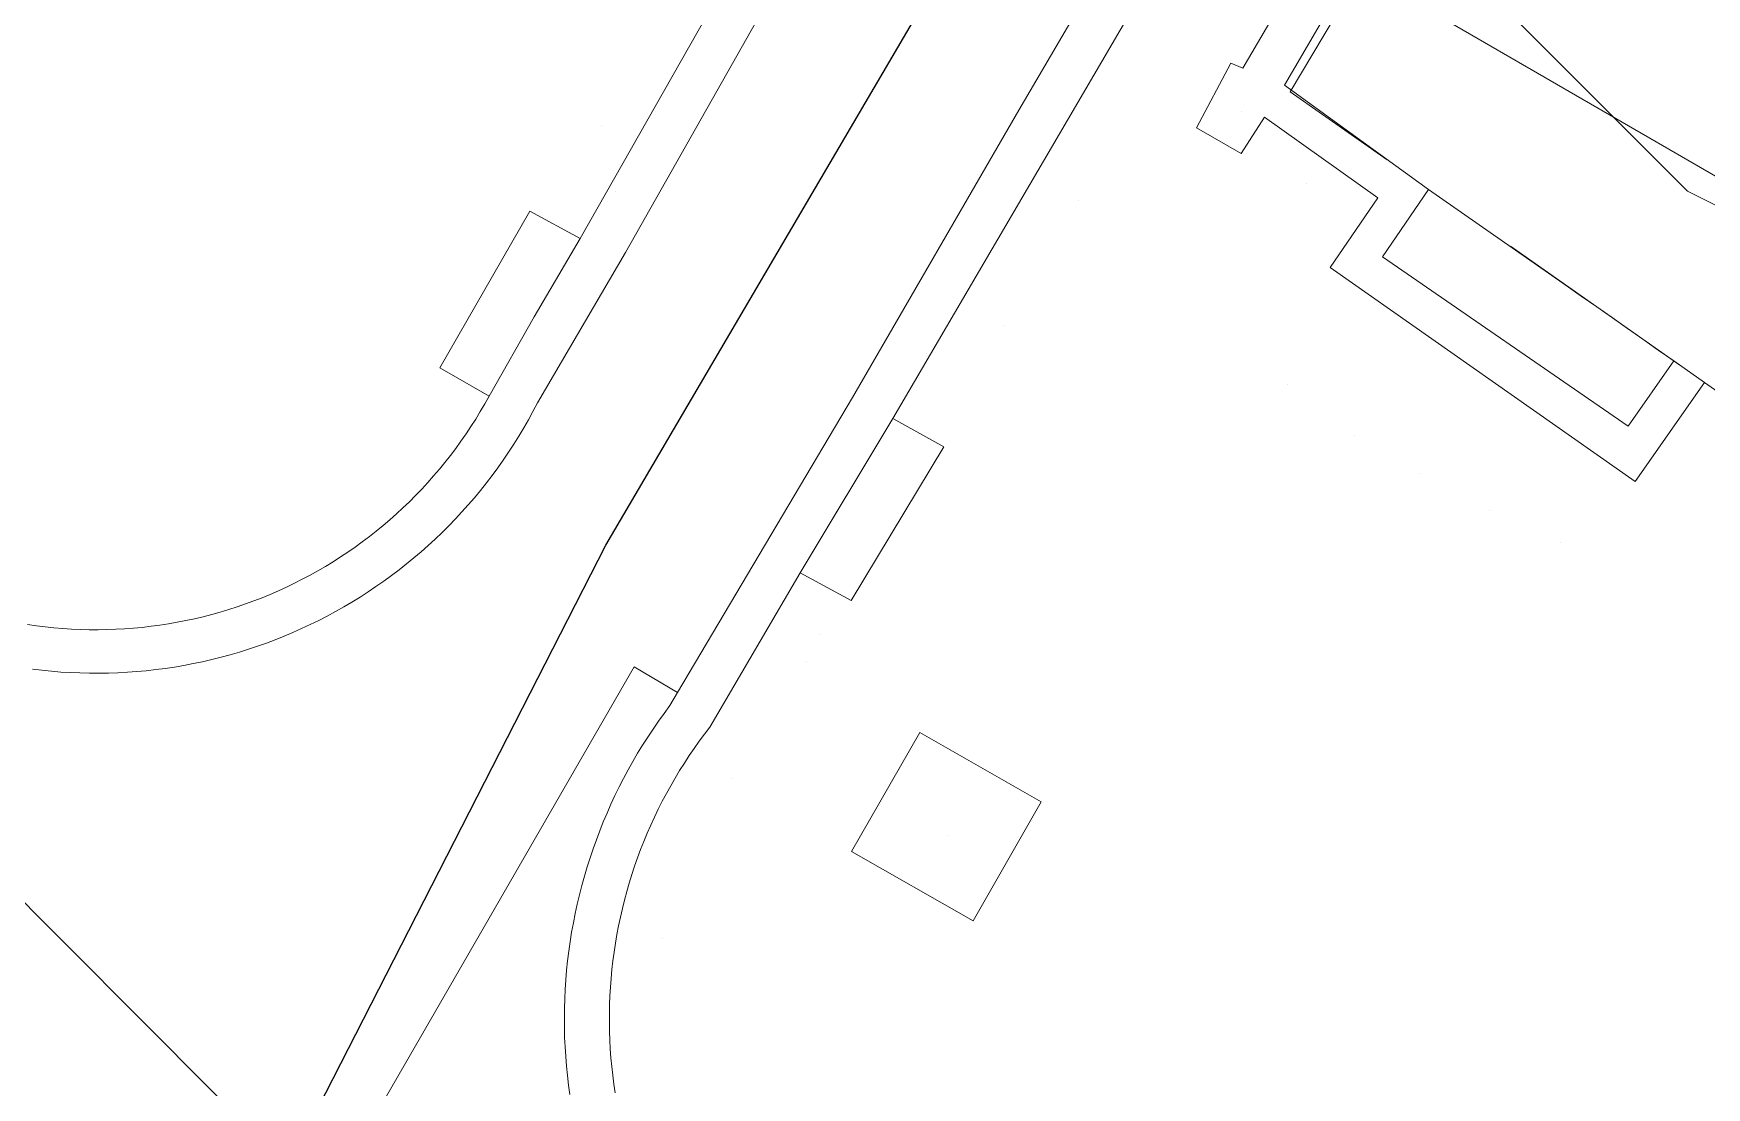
# Model space of a CAD drawing. Header units: metres. Extents: x 0 to 105485, y 0 to 425721.
# Drawn here: x 104915.51 to 104937.75, y 425405.58 to 425419.6 of the extents above; entities that cross this region are included whole.
import ezdxf

# ---------------------------------------------------------------- set-up
doc = ezdxf.new("R2010")
doc.units = ezdxf.units.M
doc.header["$MEASUREMENT"] = 0
doc.linetypes.add('KG-PERCEEL-SO', pattern=[19, 5.5, -4, 5.5, -4])
for name, color, linetype, lineweight in [('B-XX-GK-KADEMUUR-G', 150, 'Continuous', 18), ('B-XX-IE-AFVAL APART PLAATS-G', 7, 'Continuous', 18), ('B-XX-IE-MEUBILAIR-G', 7, 'Continuous', 18), ('B-XX-IE-MEUBILAIR_WEGMEUBILAIR-G', 7, 'Continuous', 18), ('B-XX-IE-MEUBILAIR_WEGMEUBILAIR_AFVALBAK-G', 7, 'Continuous', 18), ('B-XX-KG-GRENS_PERCEEL-G', 150, 'KG-PERCEEL-SO', 18), ('B-XX-KW-KUNSTWERK_STEIGER-G', 170, 'Continuous', 18), ('B-XX-OG-GRENS-G', 7, 'Continuous', 18), ('B-XX-OG-WATER_HAVEN-G', 170, 'Continuous', 18), ('B-XX-VH-GESLOTENVERHARDING_BETON-G', 10, 'Continuous', 18), ('B-XX-VH-OPENVERHARDING-G', 90, 'Continuous', 18), ('B-XX-VH-OPENVERHARDING_SIERBESTRATING-G', 90, 'Continuous', 18), ('B-XX-VH-OPENVERHARDING_STRAATBAKSTEEN-G', 90, 'Continuous', 18)]:
    doc.layers.add(name, color=color, linetype=linetype, lineweight=lineweight)
doc.layers.add('GIS-WEGVAKKEN', color=2, linetype='Continuous')

msp = doc.modelspace()

# ---------------------------------------------------------------- linework, layer by layer
at = {"layer": 'B-XX-GK-KADEMUUR-G', "ltscale": 0.5}
msp.add_lwpolyline([(104934.055, 425417.52), (104932.141, 425418.909), (104934.632, 425423.174), (104934.693, 425423.278), (104934.248, 425423.566), (104934.172, 425423.43), (104932.857, 425421.307), (104931.589, 425419.133), (104931.426, 425419.199), (104930.972, 425418.341), (104931.567, 425417.999), (104931.875, 425418.484), (104933.381, 425417.408), (104932.747, 425416.482), (104936.804, 425413.636), (104937.725, 425414.956), (104937.316, 425415.243), (104936.71, 425414.374), (104933.443, 425416.625)], close=True, dxfattribs=at)
at = {"layer": 'B-XX-IE-AFVAL APART PLAATS-G', "color": 0, "true_color": 0x604a38}
msp.add_polyline3d([(104927.654, 425408.935, 3.133611166955488), (104927.654, 425408.935, 4.633611166955488)], dxfattribs=at)
at = {"layer": 'B-XX-IE-MEUBILAIR-G', "color": 0, "true_color": 0x604a38}
for points in [[(104931.565, 425418.561, 3.586735921585972), (104931.565, 425418.561, 6.586735921585972)], [(104923.067, 425418.375, 3.28384921086831), (104923.067, 425418.375, 6.283849210868309)], [(104923.252, 425417.498, 3.244059087749402), (104923.252, 425417.498, 4.744059087749402)], [(104929.396, 425417.373, 3.472560025008518), (104929.396, 425417.373, 6.472560025008518)], [(104928.42, 425415.714, 3.382087263418532), (104928.42, 425415.714, 6.382087263418532)], [(104927.376, 425415.343, 3.289690854919301), (104927.376, 425415.343, 4.789690854919302)], [(104925.969, 425411.597, 3.166273224877287), (104925.969, 425411.597, 6.166273224877287)], [(104925.783, 425411.244, 3.158907326433917), (104925.783, 425411.244, 6.158907326433917)], [(104924.803, 425409.69, 3.089791836248218), (104924.803, 425409.69, 6.089791836248217)], [(104923.869, 425407.553, 3.016717241594371), (104923.869, 425407.553, 6.016717241594371)]]:
    msp.add_polyline3d(points, dxfattribs=at)
at = {"layer": 'B-XX-IE-MEUBILAIR_WEGMEUBILAIR-G', "color": 0, "true_color": 0x604a38}
for points in [[(104932.187, 425414.921, 3.457952454241039), (104932.187, 425414.921, 4.957952454241038)], [(104933.067, 425414.247, 3.424164213248492), (104933.067, 425414.247, 4.924164213248492)], [(104933.937, 425413.748, 3.371296688684666), (104933.937, 425413.748, 4.871296688684666)], [(104934.862, 425413.258, 3.295967903000041), (104934.862, 425413.258, 4.795967903000042)], [(104935.817, 425412.826, 3.26643645649101), (104935.817, 425412.826, 4.766436456491011)]]:
    msp.add_polyline3d(points, dxfattribs=at)
at = {"layer": 'B-XX-IE-MEUBILAIR_WEGMEUBILAIR_AFVALBAK-G', "color": 0, "true_color": 0x604a38}
msp.add_polyline3d([(104932.437, 425417.598, 3.553280556782587), (104932.437, 425417.598, 5.053280556782587)], dxfattribs=at)
at = {"layer": 'B-XX-KG-GRENS_PERCEEL-G', "ltscale": 0.5, "flags": 128}
msp.add_lwpolyline([(104919.418, 425432.296), (104920.036, 425433.195), (104935.29, 425423.997), (104932.218, 425418.819), (104940.197, 425413.222), (104963.12, 425400.959), (104978.335, 425403.002)], dxfattribs=at)
at = {"layer": 'B-XX-KW-KUNSTWERK_STEIGER-G', "ltscale": 0.5}
msp.add_lwpolyline([(104991.599, 425410.515), (104974.566, 425405.641), (104963.876, 425404.772), (104935.168, 425421.427), (104934.18, 425419.835), (104963.452, 425402.891), (104974.906, 425403.771), (104994.855, 425409.456)], dxfattribs=at)
at = {"layer": 'B-XX-OG-GRENS-G'}
msp.add_polyline3d([(105062.5, 425437.5, 2.468103408813477), (105052.5, 425432.5, 1.360451459884644), (105042.5, 425427.5, 0.6694625020027161), (105032.5, 425422.5, 2.181102752685547), (105027.5, 425417.5, 2.009249448776245), (105017.5, 425412.5, 0.4799178242683411), (105007.5, 425412.5, 1.891581296920776), (105002.5, 425412.5, 1.731109857559204), (104997.5, 425412.5, 0.9150753617286682), (104992.5, 425412.5, 1.489981293678284), (104987.5, 425407.5, 1.734824776649475), (104977.5, 425402.5, 1.981364488601685), (104972.5, 425402.5, 1.959653377532959), (104967.5, 425402.5, 1.951450943946838), (104962.5, 425402.5, 1.975598096847534), (104952.5, 425412.5, 3.462249994277954), (104947.5, 425412.5, 3.481977701187134), (104937.5, 425417.5, 2.962368249893188), (104932.5, 425422.5, 3.641122341156006), (104927.5, 425427.5, 3.738244533538818), (104922.5, 425432.5, 3.453321695327759), (104917.5, 425432.5, 3.307989120483398), (104902.5, 425432.5, 2.580763339996338)], dxfattribs=at)
at = {"layer": 'B-XX-OG-WATER_HAVEN-G', "ltscale": 0.5}
msp.add_lwpolyline([(104934.632, 425423.174), (104932.141, 425418.909), (104934.055, 425417.52), (104935.842, 425416.277), (104936.087, 425416.104), (104936.292, 425415.961), (104936.497, 425415.817), (104936.702, 425415.674), (104936.906, 425415.53), (104937.111, 425415.386), (104937.316, 425415.243), (104937.725, 425414.956), (104940.197, 425413.222)], dxfattribs=at)
at = {"layer": 'B-XX-VH-GESLOTENVERHARDING_BETON-G', "ltscale": 0.5}
msp.add_lwpolyline([(104928.905, 425409.379), (104927.291, 425410.298), (104926.384, 425408.718), (104928, 425407.795)], close=True, dxfattribs=at)
at = {"layer": 'B-XX-VH-OPENVERHARDING-G', "ltscale": 0.5}
for points in [[(104932.694, 425424.324), (104929.149, 425418.262), (104926.935, 425414.475), (104927.611, 425414.097), (104926.378, 425412.054), (104925.703, 425412.422), (104924.501, 425410.372), (104924.501, 425410.372), (104924.4296029114, 425410.2787232959), (104924.359953173, 425410.1841347039), (104924.2920748845, 425410.0882669527), (104924.2259915324, 425409.9911532134), (104924.1617259822, 425409.8928270884), (104924.0993004706, 425409.7933225997), (104924.0387365974, 425409.6926741768), (104923.9800553183, 425409.590916645), (104923.9232769376, 425409.4880852136), (104923.8684211014, 425409.3842154634), (104923.8155067902, 425409.2793433344), (104923.764552313, 425409.1735051133), (104923.7155753005, 425409.0667374214), (104923.6685926994, 425408.9590772014), (104923.6236207661, 425408.8505617048), (104923.5806750613, 425408.7412284792), (104923.5397704447, 425408.6311153549), (104923.5009210698, 425408.5202604324), (104923.4641403789, 425408.4087020685), (104923.4294410983, 425408.2964788636), (104923.3968352345, 425408.1836296482), (104923.3663340695, 425408.0701934691), (104923.3379481569, 425407.9562095766), (104923.3116873185, 425407.8417174103), (104923.287560641, 425407.7267565856), (104923.2655764723, 425407.6113668802), (104923.2457424193, 425407.4955882201), (104923.2280653447, 425407.3794606661), (104923.212551365, 425407.2630243993), (104923.1992058481, 425407.146319708), (104923.1880334118, 425407.0293869733), (104923.1790379218, 425406.9122666551), (104923.1722224908, 425406.7949992782), (104923.1675894768, 425406.6776254183), (104923.165140483, 425406.5601856883), (104923.1648763567, 425406.4427207232), (104923.1667971893, 425406.3252711672), (104923.1709023162, 425406.2078776592), (104923.1771903171, 425406.0905808186), (104923.1856590161, 425405.9734212312), (104923.196305483, 425405.8564394354), (104923.209126034, 425405.7396759084), (104923.2241162331, 425405.6231710514), (104923.2412708935, 425405.5069651763)], [(104940.197, 425413.222), (104937.725, 425414.956), (104936.804, 425413.636), (104932.747, 425416.482), (104933.381, 425417.408), (104931.875, 425418.484), (104931.567, 425417.999), (104930.972, 425418.341), (104931.426, 425419.199), (104931.589, 425419.133), (104932.857, 425421.307)]]:
    msp.add_lwpolyline(points, dxfattribs=at)
for points in [[(104937.316, 425415.243), (104937.111, 425415.386), (104936.906, 425415.53), (104936.702, 425415.674), (104936.497, 425415.817), (104936.292, 425415.961), (104936.087, 425416.104), (104935.842, 425416.277), (104934.055, 425417.52), (104933.443, 425416.625), (104936.71, 425414.374)], [(104921.566, 425414.771), (104922.163, 425415.828), (104922.775, 425416.869), (104922.106, 425417.233), (104920.912, 425415.148)], [(104925.703, 425412.422), (104926.378, 425412.054), (104927.611, 425414.097), (104926.935, 425414.475)], [(104928.905, 425409.379), (104928, 425407.795), (104926.384, 425408.718), (104927.291, 425410.298)]]:
    msp.add_lwpolyline(points, close=True, dxfattribs=at)
at = {"layer": 'B-XX-VH-OPENVERHARDING_SIERBESTRATING-G', "ltscale": 0.5}
for points in [[(104913.905, 425394.554), (104923.495, 425411.174), (104924.073, 425410.831), (104926.397, 425414.756), (104928.611, 425418.575), (104932.161, 425424.636)], [(104926.206, 425421.684), (104923.38, 425416.685), (104922.208, 425414.682), (104922.208, 425414.682), (104922.149539687, 425414.5699631624), (104922.0889402511, 425414.459068755), (104922.0262240086, 425414.3493576156), (104921.961414055, 425414.2408701458), (104921.894534257, 425414.1336462968), (104921.8256092434, 425414.0277255543), (104921.7546643962, 425413.9231469243), (104921.6817258414, 425413.8199489185), (104921.6068204389, 425413.7181695401), (104921.5299757731, 425413.61784627), (104921.4512201426, 425413.5190160527), (104921.3705825494, 425413.4217152832), (104921.2880926889, 425413.3259797929), (104921.2037809384, 425413.231844837), (104921.1176783463, 425413.1393450812), (104921.0298166202, 425413.0485145892), (104920.9402281158, 425412.9593868097), (104920.8489458246, 425412.8719945647), (104920.7560033618, 425412.7863700367), (104920.661434954, 425412.7025447575), (104920.5652754266, 425412.6205495962), (104920.4675601908, 425412.5404147481), (104920.3683252308, 425412.4621697232), (104920.2676070906, 425412.3858433358), (104920.1654428601, 425412.3114636934), (104920.0618701619, 425412.2390581869), (104919.9569271373, 425412.1686534799), (104919.850652432, 425412.1002754995), (104919.7430851825, 425412.033949426), (104919.6342650009, 425411.9696996846), (104919.5242319609, 425411.9075499356), (104919.4130265829, 425411.847523066), (104919.3006898188, 425411.7896411809), (104919.1872630372, 425411.7339255959), (104919.0727880084, 425411.6803968283), (104918.9573068882, 425411.6290745906), (104918.8408622035, 425411.5799777824), (104918.7234968355, 425411.5331244839), (104918.6052540047, 425411.4885319492), (104918.4861772547, 425411.4462165995), (104918.3663104364, 425411.406194018), (104918.2456976912, 425411.368478943), (104918.1243834355, 425411.3330852633), (104918.002412344, 425411.300026013), (104917.8798293333, 425411.2693133662), (104917.7566795452, 425411.2409586331), (104917.6330083304, 425411.2149722555), (104917.5088612316, 425411.1913638029), (104917.3842839665, 425411.1701419694), (104917.2593224115, 425411.1513145701), (104917.1340225845, 425411.1348885381), (104917.0084306277, 425411.1208699225), (104916.8825927912, 425411.1092638857), (104916.7565554155, 425411.1000747017), (104916.6303649144, 425411.0933057545), (104916.5040677586, 425411.0889595369), (104916.3777104575, 425411.0870376492), (104916.251339543, 425411.0875407992), (104916.125001552, 425411.0904688018), (104915.998743009, 425411.0958205785), (104915.8726104095, 425411.1035941587), (104915.7466502027, 425411.1137866795), (104915.620908774, 425411.1263943876), (104915.4954324285, 425411.1414126402)], [(104922.6400291466, 425405.4829856486), (104922.6225859275, 425405.6093339403), (104922.6074839431, 425405.7359834044), (104922.5947283662, 425405.8628906617), (104922.5843235658, 425405.9900122446), (104922.5762731056, 425406.1173046119), (104922.570579743, 425406.2447241643), (104922.5672454282, 425406.3722272585), (104922.5662713031, 425406.4997702229), (104922.5676577014, 425406.6273093722), (104922.5714041483, 425406.7548010222), (104922.5775093605, 425406.8822015053), (104922.5859712469, 425407.0094671847), (104922.5967869092, 425407.1365544703), (104922.6099526428, 425407.2634198326), (104922.6254639384, 425407.3900198184), (104922.643315483, 425407.5163110653), (104922.6635011622, 425407.6422503167), (104922.6860140622, 425407.7677944365), (104922.7108464719, 425407.8929004241), (104922.7379898859, 425408.0175254287), (104922.7674350071, 425408.1416267645), (104922.7991717502, 425408.2651619248), (104922.8331892448, 425408.388088597), (104922.8694758395, 425408.5103646771), (104922.9080191056, 425408.6319482834), (104922.9488058413, 425408.7527977719), (104922.9918220767, 425408.87287175), (104923.037053078, 425408.9921290902), (104923.084483353, 425409.1105289455), (104923.1340966561, 425409.2280307618), (104923.185875994, 425409.3445942933), (104923.2398036314, 425409.4601796151), (104923.2958610975, 425409.5747471375), (104923.3540291916, 425409.6882576194), (104923.4142879904, 425409.800672182), (104923.4766168542, 425409.9119523214), (104923.5409944346, 425410.0220599226), (104923.6073986812, 425410.1309572721), (104923.6758068497, 425410.2386070709), (104923.7461955092, 425410.3449724474), (104923.8185405505, 425410.4500169698), (104923.8928171944, 425410.5537046589), (104923.969, 425410.656), (104923.969, 425410.656), (104924.073, 425410.831), (104923.495, 425411.174), (104913.905, 425394.554)]]:
    msp.add_lwpolyline(points, dxfattribs=at)
at = {"layer": 'B-XX-VH-OPENVERHARDING_STRAATBAKSTEEN-G', "ltscale": 0.5}
for points in [[(104932.161, 425424.636), (104928.611, 425418.575), (104926.397, 425414.756), (104924.073, 425410.831), (104923.969, 425410.656), (104923.969, 425410.656), (104923.8928171944, 425410.5537046589), (104923.8185405505, 425410.4500169698), (104923.7461955092, 425410.3449724474), (104923.6758068497, 425410.2386070709), (104923.6073986812, 425410.1309572721), (104923.5409944346, 425410.0220599226), (104923.4766168542, 425409.9119523214), (104923.4142879904, 425409.800672182), (104923.3540291916, 425409.6882576194), (104923.2958610975, 425409.5747471375), (104923.2398036314, 425409.4601796151), (104923.185875994, 425409.3445942933), (104923.1340966561, 425409.2280307618), (104923.084483353, 425409.1105289455), (104923.037053078, 425408.9921290902), (104922.9918220767, 425408.87287175), (104922.9488058413, 425408.7527977719), (104922.9080191056, 425408.6319482834), (104922.8694758395, 425408.5103646771), (104922.8331892448, 425408.388088597), (104922.7991717502, 425408.2651619248), (104922.7674350071, 425408.1416267645), (104922.7379898859, 425408.0175254287), (104922.7108464719, 425407.8929004241), (104922.6860140622, 425407.7677944365), (104922.6635011622, 425407.6422503167), (104922.643315483, 425407.5163110653), (104922.6254639384, 425407.3900198184), (104922.6099526428, 425407.2634198326), (104922.5967869092, 425407.1365544703), (104922.5859712469, 425407.0094671847), (104922.5775093605, 425406.8822015053), (104922.5714041483, 425406.7548010222), (104922.5676577014, 425406.6273093722), (104922.5662713031, 425406.4997702229), (104922.5672454282, 425406.3722272585), (104922.570579743, 425406.2447241643), (104922.5762731056, 425406.1173046119), (104922.5843235658, 425405.9900122446), (104922.5947283662, 425405.8628906617), (104922.6074839431, 425405.7359834044), (104922.6225859275, 425405.6093339403), (104922.6400291466, 425405.4829856486)], [(104923.2412708935, 425405.5069651763), (104923.2241162331, 425405.6231710514), (104923.209126034, 425405.7396759084), (104923.196305483, 425405.8564394354), (104923.1856590161, 425405.9734212312), (104923.1771903171, 425406.0905808186), (104923.1709023162, 425406.2078776592), (104923.1667971893, 425406.3252711672), (104923.1648763567, 425406.4427207232), (104923.165140483, 425406.5601856883), (104923.1675894768, 425406.6776254183), (104923.1722224908, 425406.7949992782), (104923.1790379218, 425406.9122666551), (104923.1880334118, 425407.0293869733), (104923.1992058481, 425407.146319708), (104923.212551365, 425407.2630243993), (104923.2280653447, 425407.3794606661), (104923.2457424193, 425407.4955882201), (104923.2655764723, 425407.6113668802), (104923.287560641, 425407.7267565856), (104923.3116873185, 425407.8417174103), (104923.3379481569, 425407.9562095766), (104923.3663340695, 425408.0701934691), (104923.3968352345, 425408.1836296482), (104923.4294410983, 425408.2964788636), (104923.4641403789, 425408.4087020685), (104923.5009210698, 425408.5202604324), (104923.5397704447, 425408.6311153549), (104923.5806750613, 425408.7412284792), (104923.6236207661, 425408.8505617048), (104923.6685926994, 425408.9590772014), (104923.7155753005, 425409.0667374214), (104923.764552313, 425409.1735051133), (104923.8155067902, 425409.2793433344), (104923.8684211014, 425409.3842154634), (104923.9232769376, 425409.4880852136), (104923.9800553183, 425409.590916645), (104924.0387365974, 425409.6926741768), (104924.0993004706, 425409.7933225997), (104924.1617259822, 425409.8928270884), (104924.2259915324, 425409.9911532134), (104924.2920748845, 425410.0882669527), (104924.359953173, 425410.1841347039), (104924.4296029114, 425410.2787232959), (104924.501, 425410.372), (104924.501, 425410.372), (104925.703, 425412.422), (104926.935, 425414.475), (104929.149, 425418.262), (104932.694, 425424.324)], [(104925.695, 425422.009), (104922.775, 425416.869), (104922.163, 425415.828), (104921.566, 425414.771), (104921.566, 425414.771), (104921.5086708099, 425414.6682927214), (104921.4493251789, 425414.5667372331), (104921.3879862383, 425414.4663731186), (104921.3246778961, 425414.367239497), (104921.2594248283, 425414.2693750078), (104921.1922524686, 425414.1728177957), (104921.1231869989, 425414.077605496), (104921.0522553389, 425413.9837752198), (104920.9794851358, 425413.8913635394), (104920.9049047535, 425413.8004064745), (104920.8285432611, 425413.7109394772), (104920.7504304222, 425413.6229974194), (104920.670596683, 425413.5366145785), (104920.5890731605, 425413.451824624), (104920.5058916301, 425413.3686606046), (104920.4210845137, 425413.2871549352), (104920.3346848668, 425413.2073393847), (104920.2467263654, 425413.1292450625), (104920.1572432932, 425413.0529024079), (104920.0662705282, 425412.978341177), (104919.9738435291, 425412.9055904317), (104919.8799983213, 425412.834678528), (104919.7847714829, 425412.7656331055), (104919.6882001306, 425412.6984810762), (104919.5903219054, 425412.6332486139), (104919.4911749572, 425412.5699611444), (104919.3907979309, 425412.5086433355), (104919.2892299504, 425412.449319087), (104919.1865106041, 425412.3920115218), (104919.0826799292, 425412.3367429769), (104918.9777783958, 425412.2835349943), (104918.8718468916, 425412.232408313), (104918.7649267058, 425412.1833828607), (104918.6570595126, 425412.1364777462), (104918.5482873559, 425412.0917112518), (104918.4386526317, 425412.049100826), (104918.3281980728, 425412.0086630774), (104918.216966731, 425411.9704137673), (104918.1050019612, 425411.9343678044), (104917.9923474041, 425411.9005392381), (104917.8790469694, 425411.8689412541), (104917.7651448181, 425411.8395861682), (104917.6506853463, 425411.8124854224), (104917.535713167, 425411.7876495795), (104917.4202730929, 425411.7650883201), (104917.3044101195, 425411.7448104377), (104917.1881694069, 425411.7268238362), (104917.0715962622, 425411.7111355262), (104916.9547361226, 425411.6977516226), (104916.8376345367, 425411.6866773421), (104916.7203371473, 425411.677917001), (104916.6028896738, 425411.671474014), (104916.4853378938, 425411.6673508923), (104916.3677276256, 425411.6655492429), (104916.2501047105, 425411.6660697682), (104916.1325149944, 425411.6689122652), (104916.0150043105, 425411.6740756261), (104915.8976184612, 425411.6815578382), (104915.7804032001, 425411.6913559852), (104915.6634042145, 425411.7034662481), (104915.5466671071, 425411.7178839067), (104915.4302373788, 425411.7346033413)], [(104915.4302373788, 425411.7346033413), (104915.5466671071, 425411.7178839067), (104915.6634042145, 425411.7034662481), (104915.7804032001, 425411.6913559852), (104915.8976184612, 425411.6815578382), (104916.0150043105, 425411.6740756261), (104916.1325149944, 425411.6689122652), (104916.2501047105, 425411.6660697682), (104916.3677276256, 425411.6655492429), (104916.4853378938, 425411.6673508923), (104916.6028896738, 425411.671474014), (104916.7203371473, 425411.677917001), (104916.8376345367, 425411.6866773421), (104916.9547361226, 425411.6977516226), (104917.0715962622, 425411.7111355262), (104917.1881694069, 425411.7268238362), (104917.3044101195, 425411.7448104377), (104917.4202730929, 425411.7650883201), (104917.535713167, 425411.7876495795), (104917.6506853463, 425411.8124854224), (104917.7651448181, 425411.8395861682), (104917.8790469694, 425411.8689412541), (104917.9923474041, 425411.9005392381), (104918.1050019612, 425411.9343678044), (104918.216966731, 425411.9704137673), (104918.3281980728, 425412.0086630774), (104918.4386526317, 425412.049100826), (104918.5482873559, 425412.0917112518), (104918.6570595126, 425412.1364777462), (104918.7649267058, 425412.1833828607), (104918.8718468916, 425412.232408313), (104918.9777783958, 425412.2835349943), (104919.0826799292, 425412.3367429769), (104919.1865106041, 425412.3920115218), (104919.2892299504, 425412.449319087), (104919.3907979309, 425412.5086433355), (104919.4911749572, 425412.5699611444), (104919.5903219054, 425412.6332486139), (104919.6882001306, 425412.6984810762), (104919.7847714829, 425412.7656331055), (104919.8799983213, 425412.834678528), (104919.9738435291, 425412.9055904317), (104920.0662705282, 425412.978341177), (104920.1572432932, 425413.0529024079), (104920.2467263654, 425413.1292450625), (104920.3346848668, 425413.2073393847), (104920.4210845137, 425413.2871549352), (104920.5058916301, 425413.3686606046), (104920.5890731605, 425413.451824624), (104920.670596683, 425413.5366145785), (104920.7504304222, 425413.6229974194), (104920.8285432611, 425413.7109394772), (104920.9049047535, 425413.8004064745), (104920.9794851358, 425413.8913635394), (104921.0522553389, 425413.9837752198), (104921.1231869989, 425414.077605496), (104921.1922524686, 425414.1728177957), (104921.2594248283, 425414.2693750078), (104921.3246778961, 425414.367239497), (104921.3879862383, 425414.4663731186), (104921.4493251789, 425414.5667372331), (104921.5086708099, 425414.6682927214), (104921.566, 425414.771), (104921.566, 425414.771), (104920.912, 425415.148), (104922.106, 425417.233), (104922.775, 425416.869), (104925.695, 425422.009)], [(104915.4954324285, 425411.1414126402), (104915.620908774, 425411.1263943876), (104915.7466502027, 425411.1137866795), (104915.8726104095, 425411.1035941587), (104915.998743009, 425411.0958205785), (104916.125001552, 425411.0904688018), (104916.251339543, 425411.0875407992), (104916.3777104575, 425411.0870376492), (104916.5040677586, 425411.0889595369), (104916.6303649144, 425411.0933057545), (104916.7565554155, 425411.1000747017), (104916.8825927912, 425411.1092638857), (104917.0084306277, 425411.1208699225), (104917.1340225845, 425411.1348885381), (104917.2593224115, 425411.1513145701), (104917.3842839665, 425411.1701419694), (104917.5088612316, 425411.1913638029), (104917.6330083304, 425411.2149722555), (104917.7566795452, 425411.2409586331), (104917.8798293333, 425411.2693133662), (104918.002412344, 425411.300026013), (104918.1243834355, 425411.3330852633), (104918.2456976912, 425411.368478943), (104918.3663104364, 425411.406194018), (104918.4861772547, 425411.4462165995), (104918.6052540047, 425411.4885319492), (104918.7234968355, 425411.5331244839), (104918.8408622035, 425411.5799777824), (104918.9573068882, 425411.6290745906), (104919.0727880084, 425411.6803968283), (104919.1872630372, 425411.7339255959), (104919.3006898188, 425411.7896411809), (104919.4130265829, 425411.847523066), (104919.5242319609, 425411.9075499356), (104919.6342650009, 425411.9696996846), (104919.7430851825, 425412.033949426), (104919.850652432, 425412.1002754995), (104919.9569271373, 425412.1686534799), (104920.0618701619, 425412.2390581869), (104920.1654428601, 425412.3114636934), (104920.2676070906, 425412.3858433358), (104920.3683252308, 425412.4621697232), (104920.4675601908, 425412.5404147481), (104920.5652754266, 425412.6205495962), (104920.661434954, 425412.7025447575), (104920.7560033618, 425412.7863700367), (104920.8489458246, 425412.8719945647), (104920.9402281158, 425412.9593868097), (104921.0298166202, 425413.0485145892), (104921.1176783463, 425413.1393450812), (104921.2037809384, 425413.231844837), (104921.2880926889, 425413.3259797929), (104921.3705825494, 425413.4217152832), (104921.4512201426, 425413.5190160527), (104921.5299757731, 425413.61784627), (104921.6068204389, 425413.7181695401), (104921.6817258414, 425413.8199489185), (104921.7546643962, 425413.9231469243), (104921.8256092434, 425414.0277255543), (104921.894534257, 425414.1336462968), (104921.961414055, 425414.2408701458), (104922.0262240086, 425414.3493576156), (104922.0889402511, 425414.459068755), (104922.149539687, 425414.5699631624), (104922.208, 425414.682), (104922.208, 425414.682), (104923.38, 425416.685), (104926.206, 425421.684)]]:
    msp.add_lwpolyline(points, dxfattribs=at)
at = {"layer": 'GIS-WEGVAKKEN'}
for points in [[(104918.8891000003, 425404.5168999992), (104923.12, 425412.79), (104945.63, 425451.18), (104948.7, 425455), (104952.2267000005, 425460.4327999986)], [(104878.616, 425451.5177000016), (104893.82, 425433.15), (104908.94, 425414.73), (104913.98, 425409.45), (104918.8891000003, 425404.5168999992)]]:
    msp.add_lwpolyline(points, dxfattribs=at)

doc.saveas('drawing.dxf')
